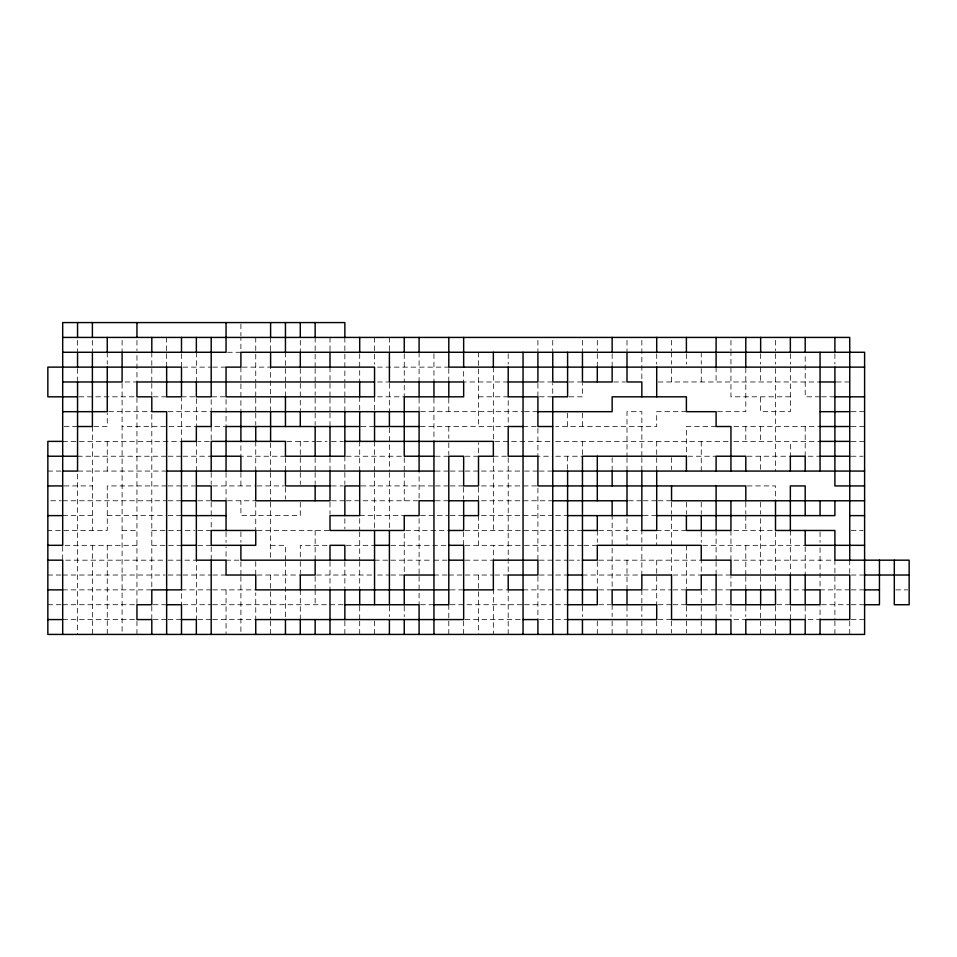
<?xml version="1.0" encoding="UTF-8"?>
<svg xmlns="http://www.w3.org/2000/svg" width="957" height="957" viewBox="0 0 957 957"><rect width="100%" height="100%" fill="white"/><g stroke="black" fill="none" stroke-linecap="round" stroke-linejoin="round"><path stroke-width="0.72" stroke-dasharray="4.79 3.59" d="M227.539 352.272L240.901 352.272L240.901 337.426M182.99 367.129L211.198 367.129M212.681 367.129L226.055 367.129M242.384 367.129L270.604 367.129L270.604 396.82M377.525 367.129L448.797 367.129M125.068 381.975L136.947 381.975L136.947 352.272M377.525 381.975L389.403 381.975M508.203 381.975L463.655 381.975L463.655 368.612M539.389 381.975L552.751 381.975M569.08 381.975L582.454 381.975M613.64 381.975L625.519 381.975M658.189 381.975L820.053 381.975M836.382 381.975L849.744 381.975M79.036 396.82L136.947 396.82M153.287 396.82L166.65 396.82M181.495 396.82L196.352 396.82L196.352 426.523L122.101 426.523M377.525 396.82L404.249 396.82L404.249 383.458M478.5 396.82L508.203 396.82L508.203 426.523L419.094 426.523M539.389 396.82L552.751 396.82L552.751 383.458M569.08 396.82L582.454 396.82L582.454 383.458M790.35 396.82L730.945 396.82L730.945 352.272M820.053 396.82L805.196 396.82L805.196 353.755M821.537 396.82L834.899 396.82M108.739 411.677L151.804 411.677M168.133 411.677L211.198 411.677L211.198 396.82L226.055 396.82L226.055 426.523L211.198 426.523L211.198 441.38L197.836 441.38M420.59 411.677L523.048 411.677M524.532 411.677L537.906 411.677M686.396 411.677L656.705 411.677L656.705 426.523L555.718 426.523M717.583 411.677L745.802 411.677L745.802 367.129M851.24 411.677L864.602 411.677M64.191 426.523L77.553 426.523M93.882 426.523L107.256 426.523L107.256 413.161M361.184 426.523L374.546 426.523M523.048 426.523L537.906 426.523L537.906 456.226L552.751 456.226M716.099 426.523L686.396 426.523L686.396 456.226M733.923 426.523L820.053 426.523M851.24 426.523L864.602 426.523M62.695 441.38L181.495 441.38L181.495 398.315M286.933 441.38L315.152 441.38M316.635 441.38L327.031 441.38M331.481 441.38L343.36 441.38M494.841 441.38L552.751 441.38M555.718 441.38L729.461 441.38M733.923 441.38L820.053 441.38M851.24 441.38L864.602 441.38M77.553 456.226L166.65 456.226M168.133 456.226L181.495 456.226M182.99 456.226L211.198 456.226M285.449 456.226L240.901 456.226L240.901 441.38M346.338 456.226L404.249 456.226M435.435 456.226L448.797 456.226M465.138 456.226L478.5 456.226L478.5 442.864M493.345 456.226L508.203 456.226M555.718 456.226L582.454 456.226M687.88 456.226L716.099 456.226M747.285 456.226L790.35 456.226L790.35 441.38M808.175 456.226L820.053 456.226M851.24 456.226L863.118 456.226M47.85 471.071L61.212 471.071M166.65 471.071L77.553 471.071L77.553 634.419M435.435 471.071L448.797 471.071M450.28 471.071L463.655 471.071M465.138 471.071L478.5 471.071M481.467 471.071L523.048 471.071M524.532 471.071L537.906 471.071M539.389 471.071L552.751 471.071M64.191 485.929L92.398 485.929M166.65 485.929L107.256 485.929L107.256 530.477L47.85 530.477M168.133 485.929L181.495 485.929M182.99 485.929L194.869 485.929M212.681 485.929L255.746 485.929M257.23 485.929L283.966 485.929M331.481 485.929L343.36 485.929M361.184 485.929L433.952 485.929M435.435 485.929L448.797 485.929M450.28 485.929L463.655 485.929M481.467 485.929L537.906 485.929L537.906 560.18M747.285 485.929L775.505 485.929L775.505 500.774M50.817 500.774L61.212 500.774M62.695 500.774L166.65 500.774M168.133 500.774L181.495 500.774M197.836 500.774L209.715 500.774M227.539 500.774L255.746 500.774M331.481 500.774L344.855 500.774M346.338 500.774L419.094 500.774L419.094 472.555M435.435 500.774L448.797 500.774M481.467 500.774L552.751 500.774M628.486 500.774L641.848 500.774M643.331 500.774L656.705 500.774M658.189 500.774L671.551 500.774M62.695 515.62L92.398 515.62M107.256 515.62L166.65 515.62M168.133 515.62L181.495 515.62M359.7 515.62L404.249 515.62M420.59 515.62L448.797 515.62M450.28 515.62L463.655 515.62M481.467 515.62L552.751 515.62M555.718 515.62L567.597 515.62M643.331 515.62L656.705 515.62M122.101 530.477L136.947 530.477M151.804 530.477L194.869 530.477M197.836 530.477L211.198 530.477L211.198 518.598M257.23 530.477L329.998 530.477M405.732 530.477L448.797 530.477M465.138 530.477L552.751 530.477M555.718 530.477L567.597 530.477M569.08 530.477L582.454 530.477M598.783 530.477L641.848 530.477L641.848 542.356M686.396 530.477L656.705 530.477L656.705 545.323M733.923 530.477L775.505 530.477M851.24 530.477L863.118 530.477M136.947 545.323L62.695 545.323L62.695 560.18L166.65 560.18M151.804 545.323L181.495 545.323M197.836 545.323L211.198 545.323M270.604 545.323L285.449 545.323L285.449 560.18M327.031 545.323L300.295 545.323L300.295 560.18M346.338 545.323L374.546 545.323M390.887 545.323L448.797 545.323M465.138 545.323L523.048 545.323M524.532 545.323L552.751 545.323M555.718 545.323L567.597 545.323M569.08 545.323L582.454 545.323M583.937 545.323L597.3 545.323M702.737 545.323L805.196 545.323M168.133 560.18L196.352 560.18L196.352 619.574M374.546 560.18L389.403 560.18M390.887 560.18L432.468 560.18M433.952 560.18L448.797 560.18M465.138 560.18L493.345 560.18L493.345 545.323M539.389 560.18L552.751 560.18M555.718 560.18L567.597 560.18M569.08 560.18L579.475 560.18M598.783 560.18L701.254 560.18L701.254 573.542M733.923 560.18L834.899 560.18L834.899 573.542M47.85 575.025L61.212 575.025M62.695 575.025L165.166 575.025M168.133 575.025L181.495 575.025M182.99 575.025L211.198 575.025M212.681 575.025L226.055 575.025M257.23 575.025L300.295 575.025M316.635 575.025L374.546 575.025M377.525 575.025L389.403 575.025M390.887 575.025L404.249 575.025L404.249 531.96M433.952 575.025L447.314 575.025M448.797 575.025L463.655 575.025M465.138 575.025L493.345 575.025M494.841 575.025L508.203 575.025L508.203 561.663M539.389 575.025L552.751 575.025M555.718 575.025L567.597 575.025M582.454 575.025L641.848 575.025L641.848 546.806M673.034 575.025L701.254 575.025M717.583 575.025L730.945 575.025M851.24 575.025L864.602 575.025M62.695 589.871L151.804 589.871L151.804 413.161M211.198 589.871L181.495 589.871L181.495 604.728M212.681 589.871L255.746 589.871M450.28 589.871L463.655 589.871M523.048 589.871L552.751 589.871M555.718 589.871L567.597 589.871M598.783 589.871L612.145 589.871L612.145 515.62M643.331 589.871L671.551 589.871M673.034 589.871L686.396 589.871M702.737 589.871L716.099 589.871M717.583 589.871L730.945 589.871L730.945 576.509M776.988 589.871L805.196 589.871M849.744 589.871L820.053 589.871L820.053 546.806M851.24 589.871L864.602 589.871M895.788 589.871L907.667 589.871M47.85 604.728L61.212 604.728M62.695 604.728L136.947 604.728L136.947 398.315M153.287 604.728L166.65 604.728M182.99 604.728L211.198 604.728M212.681 604.728L343.36 604.728M420.59 604.728L433.952 604.728M450.28 604.728L523.048 604.728M524.532 604.728L552.751 604.728M555.718 604.728L567.597 604.728M598.783 604.728L610.662 604.728M658.189 604.728L671.551 604.728M673.034 604.728L686.396 604.728M717.583 604.728L730.945 604.728M776.988 604.728L790.35 604.728M821.537 604.728L849.744 604.728M851.24 604.728L864.602 604.728M62.695 619.574L136.947 619.574M153.287 619.574L166.65 619.574M168.133 619.574L181.495 619.574M197.836 619.574L211.198 619.574M212.681 619.574L255.746 619.574L255.746 592.85M465.138 619.574L523.048 619.574M539.389 619.574L552.751 619.574M555.718 619.574L567.597 619.574M658.189 619.574L671.551 619.574M733.923 619.574L745.802 619.574M808.175 619.574L820.053 619.574L820.053 606.212M851.24 619.574L864.602 619.574M849.744 560.18L849.744 575.025M849.744 621.057L849.744 634.419M834.899 353.755L834.899 364.15M834.899 576.509L834.899 619.574M834.899 621.057L834.899 634.419M820.053 531.96L820.053 542.356M805.196 426.523L805.196 456.226M805.196 546.806L805.196 575.025M805.196 606.212L805.196 619.574M790.35 353.755L790.35 364.15M790.35 367.129L790.35 411.677L760.648 411.677L760.648 396.82M790.35 530.477L790.35 575.025M790.35 606.212L790.35 619.574M775.505 340.393L775.505 350.788M775.505 353.755L775.505 364.15M775.505 368.612L775.505 471.071M775.505 531.96L775.505 575.025M775.505 576.509L775.505 589.871M775.505 606.212L775.505 619.574M775.505 621.057L775.505 634.419M760.648 353.755L760.648 364.15M760.648 367.129L760.648 381.975M760.648 426.523L760.648 441.38M760.648 456.226L760.648 471.071M760.648 502.258L760.648 514.136M760.648 518.598L760.648 575.025M760.648 576.509L760.648 589.871M760.648 604.728L760.648 619.574M760.648 621.057L760.648 634.419M745.802 426.523L745.802 441.38M745.802 502.258L745.802 514.136M745.802 515.62L745.802 530.477M745.802 545.323L745.802 575.025M745.802 576.509L745.802 589.871M745.802 606.212L745.802 616.607M730.945 340.393L730.945 350.788M730.945 530.477L730.945 560.18M730.945 606.212L730.945 616.607M716.099 367.129L716.099 381.975M716.099 530.477L716.099 560.18M716.099 561.663L716.099 575.025M716.099 606.212L716.099 619.574M701.254 352.272L701.254 364.15M701.254 368.612L701.254 381.975M701.254 441.38L701.254 471.071M701.254 502.258L701.254 514.136M701.254 531.96L701.254 542.356M701.254 589.871L701.254 604.728M701.254 606.212L701.254 619.574M701.254 621.057L701.254 634.419M686.396 353.755L686.396 364.15M686.396 502.258L686.396 514.136M686.396 545.323L686.396 588.388M686.396 606.212L686.396 616.607M686.396 621.057L686.396 632.936M671.551 340.393L671.551 350.788M671.551 352.272L671.551 364.15M671.551 368.612L671.551 381.975M671.551 457.709L671.551 469.588M671.551 502.258L671.551 514.136M671.551 515.62L671.551 575.025M671.551 621.057L671.551 632.936M656.705 353.755L656.705 364.15M656.705 441.38L656.705 454.742M656.705 457.709L656.705 471.071M656.705 560.18L656.705 575.025M656.705 576.509L656.705 604.728M656.705 621.057L656.705 634.419M641.848 340.393L641.848 381.975M641.848 456.226L641.848 411.677L627.002 411.677L627.002 456.226M641.848 457.709L641.848 471.071M641.848 589.871L641.848 604.728M641.848 606.212L641.848 616.607M641.848 621.057L641.848 634.419M627.002 340.393L627.002 350.788M627.002 457.709L627.002 471.071M627.002 518.598L627.002 545.323M627.002 560.18L627.002 589.871M627.002 606.212L627.002 616.607M627.002 621.057L627.002 634.419M612.145 353.755L612.145 367.129M612.145 457.709L612.145 471.071M612.145 604.728L612.145 616.607M612.145 621.057L612.145 634.419M597.3 340.393L597.3 350.788M597.3 353.755L597.3 367.129M597.3 530.477L597.3 542.356M597.3 561.663L597.3 589.871M597.3 621.057L597.3 634.419M582.454 340.393L582.454 350.788M582.454 413.161L582.454 426.523M582.454 441.38L582.454 454.742M582.454 606.212L582.454 616.607M567.597 413.161L567.597 426.523M567.597 456.226L567.597 471.071M552.751 340.393L552.751 350.788M537.906 340.393L537.906 350.788M537.906 383.458L537.906 396.82M537.906 576.509L537.906 619.574M508.203 353.755L508.203 364.15M508.203 457.709L508.203 560.18M508.203 634.419L508.203 589.871L493.345 589.871L493.345 634.419M493.345 367.129L493.345 441.38M493.345 457.709L493.345 530.477M478.5 352.272L478.5 426.523M478.5 487.412L478.5 500.774M478.5 515.62L478.5 545.323M478.5 575.025L478.5 634.419M463.655 487.412L463.655 499.291M463.655 531.96L463.655 545.323M463.655 621.057L463.655 634.419M448.797 368.612L448.797 381.975M448.797 398.315L448.797 411.677M448.797 426.523L448.797 438.402M448.797 442.864L448.797 454.742M448.797 604.728L448.797 619.574M448.797 621.057L448.797 634.419M433.952 353.755L433.952 381.975M433.952 398.315L433.952 441.38M419.094 352.272L419.094 381.975M419.094 398.315L419.094 411.677M419.094 518.598L419.094 575.025M419.094 576.509L419.094 604.728M404.249 353.755L404.249 381.975M404.249 457.709L404.249 471.071M404.249 472.555L404.249 500.774M404.249 606.212L404.249 616.607M389.403 337.426L389.403 352.272M389.403 383.458L389.403 411.677M389.403 428.006L389.403 471.071M389.403 472.555L389.403 530.477M389.403 606.212L389.403 616.607M374.546 337.426L374.546 364.15M374.546 396.82L374.546 411.677M374.546 441.38L374.546 471.071M374.546 472.555L374.546 530.477M374.546 621.057L374.546 634.419M359.7 353.755L359.7 381.975M359.7 396.82L359.7 411.677M359.7 441.38L359.7 471.071M359.7 518.598L359.7 530.477M359.7 531.96L359.7 560.18M359.7 561.663L359.7 589.871M359.7 606.212L359.7 619.574M359.7 621.057L359.7 634.419M344.855 337.426L344.855 381.975M344.855 383.458L344.855 396.82M344.855 398.315L344.855 411.677M344.855 456.226L344.855 471.071M344.855 472.555L344.855 484.445M344.855 518.598L344.855 528.994M344.855 561.663L344.855 588.388M344.855 621.057L344.855 634.419M329.998 337.426L329.998 352.272M329.998 367.129L329.998 380.491M329.998 383.458L329.998 396.82M329.998 398.315L329.998 411.677M329.998 413.161L329.998 426.523M329.998 457.709L329.998 471.071M329.998 502.258L329.998 514.136M329.998 561.663L329.998 589.871M315.152 337.426L315.152 367.129M315.152 368.612L315.152 381.975M315.152 383.458L315.152 395.337M315.152 398.315L315.152 410.194M315.152 413.161L315.152 425.04M315.152 457.709L315.152 471.071M315.152 472.555L315.152 484.445M315.152 530.477L315.152 560.18M315.152 576.509L315.152 588.388M315.152 589.871L315.152 604.728M300.295 340.393L300.295 352.272M300.295 368.612L300.295 381.975M300.295 383.458L300.295 411.677M300.295 441.38L300.295 454.742M300.295 457.709L300.295 471.071M300.295 472.555L300.295 484.445M300.295 502.258L300.295 515.62L240.901 515.62L240.901 500.774M300.295 561.663L300.295 573.542M300.295 589.871L300.295 619.574M285.449 352.272L285.449 367.129M285.449 368.612L285.449 381.975M285.449 383.458L285.449 396.82M285.449 457.709L285.449 471.071M285.449 487.412L285.449 499.291M285.449 561.663L285.449 619.574M270.604 337.426L270.604 352.272M270.604 398.315L270.604 411.677M270.604 442.864L270.604 471.071M270.604 472.555L270.604 500.774M270.604 502.258L270.604 560.18M270.604 575.025L270.604 619.574M270.604 621.057L270.604 634.419M255.746 337.426L255.746 381.975M255.746 383.458L255.746 396.82M255.746 398.315L255.746 411.677M255.746 413.161L255.746 425.04M255.746 441.38L255.746 471.071M255.746 502.258L255.746 530.477M255.746 561.663L255.746 575.025M240.901 324.064L240.901 335.943M240.901 367.129L240.901 411.677M240.901 472.555L240.901 485.929M240.901 531.96L240.901 542.356M240.901 575.025L240.901 560.18L226.055 560.18L226.055 546.806M240.901 576.509L240.901 634.419M226.055 472.555L226.055 500.774M226.055 531.96L226.055 542.356M226.055 589.871L226.055 634.419M211.198 472.555L211.198 484.445M211.198 502.258L211.198 515.62M211.198 546.806L211.198 560.18M196.352 352.272L196.352 381.975M196.352 441.38L196.352 471.071M181.495 353.755L181.495 367.129M166.65 337.426L166.65 350.788M166.65 353.755L166.65 367.129M151.804 352.272L151.804 367.129M151.804 368.612L151.804 381.975M151.804 383.458L151.804 395.337M151.804 606.212L151.804 619.574M136.947 340.393L136.947 350.788M136.947 621.057L136.947 634.419M122.101 340.393L122.101 352.272M122.101 383.458L122.101 634.419M107.256 352.272L107.256 364.15M107.256 441.38L107.256 471.071M107.256 545.323L107.256 634.419M92.398 340.393L92.398 350.788M92.398 426.523L92.398 530.477M92.398 545.323L92.398 634.419M77.553 340.393L77.553 350.788M77.553 368.612L77.553 380.491"/><path stroke-width="1.44" d="M62.695 337.426L849.744 337.426L849.744 560.18M62.695 352.272L226.055 352.272L226.055 322.581M864.602 367.129L448.797 367.129L448.797 337.426M62.695 381.975L122.101 381.975L122.101 352.272M374.546 381.975L136.947 381.975L136.947 396.82L151.804 396.82L151.804 411.677L166.65 411.677L166.65 634.419M508.203 381.975L537.906 381.975L537.906 352.272M567.597 381.975L552.751 381.975L552.751 352.272M820.053 381.975L834.899 381.975M77.553 396.82L47.85 396.82L47.85 367.129L181.495 367.129L181.495 396.82L166.65 396.82L166.65 367.129M834.899 396.82L864.602 396.82M62.695 411.677L107.256 411.677L107.256 367.129M537.906 411.677L612.145 411.677L612.145 396.82L686.396 396.82L686.396 411.677L716.099 411.677L716.099 426.523L730.945 426.523L730.945 471.071M820.053 411.677L849.744 411.677M77.553 426.523L92.398 426.523L92.398 352.272M359.7 426.523L226.055 426.523L226.055 471.071M374.546 426.523L419.094 426.523M523.048 426.523L508.203 426.523L508.203 456.226L537.906 456.226L537.906 485.929L745.802 485.929L745.802 500.774M552.751 426.523L537.906 426.523L537.906 396.82L508.203 396.82L508.203 367.129M820.053 426.523L849.744 426.523M62.695 441.38L47.85 441.38L47.85 634.419L864.602 634.419L864.602 352.272L240.901 352.272L240.901 367.129L226.055 367.129L226.055 396.82L374.546 396.82L374.546 367.129L270.604 367.129L270.604 352.272M344.855 441.38L493.345 441.38L493.345 456.226L478.5 456.226L478.5 485.929L463.655 485.929L463.655 456.226L448.797 456.226L448.797 604.728L433.952 604.728M820.053 441.38L849.744 441.38M47.85 456.226L77.553 456.226M211.198 456.226L240.901 456.226L240.901 471.071M433.952 456.226L404.249 456.226L404.249 396.82L463.655 396.82L463.655 381.975L389.403 381.975L389.403 352.272M820.053 456.226L849.744 456.226M62.695 471.071L77.553 471.071L77.553 381.975M166.65 471.071L433.952 471.071M552.751 471.071L864.602 471.071M47.85 485.929L62.695 485.929M196.352 485.929L211.198 485.929L211.198 500.774L226.055 500.774L226.055 530.477M329.998 485.929L285.449 485.929L285.449 471.071M359.7 485.929L344.855 485.929L344.855 515.62M864.602 485.929L834.899 485.929L834.899 367.129M181.495 500.774L196.352 500.774M433.952 500.774L419.094 500.774L419.094 515.62L404.249 515.62L404.249 530.477L329.998 530.477L329.998 515.62L359.7 515.62L359.7 471.071M448.797 500.774L478.5 500.774L478.5 515.62L463.655 515.62M552.751 500.774L627.002 500.774M864.602 500.774L671.551 500.774L671.551 485.929M47.85 515.62L62.695 515.62M181.495 515.62L226.055 515.62M567.597 515.62L641.848 515.62M656.705 515.62L834.899 515.62L834.899 500.774M849.744 515.62L864.602 515.62M448.797 530.477L463.655 530.477L463.655 500.774M582.454 530.477L597.3 530.477L597.3 515.62M47.85 545.323L62.695 545.323L62.695 322.581L344.855 322.581L344.855 337.426M181.495 545.323L196.352 545.323M374.546 545.323L389.403 545.323M448.797 545.323L463.655 545.323L463.655 619.574L255.746 619.574L255.746 634.419M864.602 545.323L805.196 545.323L805.196 530.477M47.85 560.18L62.695 560.18L62.695 634.419M374.546 560.18L240.901 560.18L240.901 545.323M448.797 560.18L463.655 560.18M582.454 560.18L597.3 560.18L597.3 545.323L701.254 545.323L701.254 560.18L730.945 560.18L730.945 575.025L849.744 575.025L849.744 619.574L820.053 619.574L820.053 634.419M433.952 575.025L404.249 575.025L404.249 604.728M567.597 575.025L582.454 575.025M864.602 575.025L909.15 575.025M47.85 589.871L62.695 589.871M448.797 589.871L255.746 589.871L255.746 575.025L226.055 575.025L226.055 560.18L196.352 560.18L196.352 471.071M463.655 589.871L493.345 589.871L493.345 560.18L537.906 560.18L537.906 575.025L508.203 575.025L508.203 589.871L523.048 589.871M567.597 589.871L597.3 589.871L597.3 604.728L567.597 604.728M805.196 589.871L820.053 589.871L820.053 604.728L790.35 604.728L790.35 575.025M864.602 589.871L879.447 589.871M166.65 604.728L181.495 604.728L181.495 634.419M344.855 604.728L419.094 604.728L419.094 634.419M864.602 604.728L879.447 604.728L879.447 560.18M47.85 619.574L62.695 619.574M181.495 619.574L196.352 619.574L196.352 634.419M523.048 619.574L537.906 619.574L537.906 634.419M567.597 619.574L656.705 619.574L656.705 604.728L612.145 604.728L612.145 589.871L641.848 589.871L641.848 575.025L671.551 575.025L671.551 619.574L730.945 619.574L730.945 634.419M894.305 560.18L894.305 604.728L909.15 604.728L909.15 560.18L834.899 560.18L834.899 530.477L775.505 530.477L775.505 500.774M834.899 337.426L834.899 352.272M820.053 352.272L820.053 471.071M820.053 500.774L820.053 515.62M805.196 337.426L805.196 352.272M805.196 471.071L805.196 456.226L790.35 456.226L790.35 471.071M805.196 515.62L805.196 485.929L790.35 485.929L790.35 530.477M805.196 575.025L805.196 604.728M805.196 634.419L805.196 619.574L745.802 619.574L745.802 634.419M790.35 337.426L790.35 352.272M790.35 619.574L790.35 634.419M760.648 337.426L760.648 352.272M760.648 589.871L760.648 604.728M745.802 337.426L745.802 367.129M745.802 471.071L745.802 456.226L716.099 456.226L716.099 471.071M745.802 589.871L745.802 604.728M730.945 500.774L730.945 530.477L686.396 530.477L686.396 515.62M716.099 337.426L716.099 367.129M716.099 485.929L716.099 530.477M716.099 619.574L716.099 634.419M701.254 515.62L701.254 530.477M686.396 337.426L686.396 352.272M686.396 471.071L686.396 456.226L582.454 456.226L582.454 604.728M656.705 337.426L656.705 352.272M656.705 367.129L656.705 396.82M656.705 471.071L656.705 530.477L641.848 530.477L641.848 471.071M641.848 396.82L641.848 381.975L627.002 381.975L627.002 352.272M627.002 471.071L627.002 515.62M627.002 589.871L627.002 604.728M612.145 337.426L612.145 352.272M612.145 367.129L612.145 381.975L582.454 381.975L582.454 352.272M612.145 471.071L612.145 485.929M612.145 500.774L612.145 515.62M597.3 367.129L597.3 381.975M597.3 456.226L597.3 500.774M582.454 619.574L582.454 634.419M567.597 352.272L567.597 396.82L552.751 396.82L552.751 634.419M567.597 471.071L567.597 634.419M523.048 352.272L523.048 634.419M493.345 352.272L493.345 367.129M463.655 337.426L463.655 367.129M448.797 381.975L448.797 396.82M433.952 381.975L433.952 396.82M433.952 441.38L433.952 634.419M419.094 337.426L419.094 352.272M419.094 381.975L419.094 396.82M419.094 471.071L419.094 411.677L211.198 411.677L211.198 426.523L196.352 426.523L196.352 441.38L181.495 441.38L181.495 589.871L151.804 589.871L151.804 604.728L136.947 604.728L136.947 619.574L151.804 619.574L151.804 634.419M404.249 337.426L404.249 352.272M404.249 619.574L404.249 634.419M389.403 411.677L389.403 426.523M389.403 530.477L389.403 604.728M389.403 619.574L389.403 634.419M374.546 411.677L374.546 441.38M374.546 530.477L374.546 604.728M359.7 337.426L359.7 352.272M359.7 381.975L359.7 396.82M359.7 411.677L359.7 441.38M359.7 589.871L359.7 604.728M344.855 411.677L344.855 456.226L285.449 456.226L285.449 441.38L211.198 441.38L211.198 471.071M344.855 560.18L344.855 545.323L329.998 545.323L329.998 560.18M344.855 589.871L344.855 619.574M329.998 352.272L329.998 367.129M329.998 426.523L329.998 456.226M329.998 471.071L329.998 500.774L255.746 500.774L255.746 471.071M329.998 589.871L329.998 634.419M315.152 322.581L315.152 337.426M315.152 426.523L315.152 456.226M315.152 485.929L315.152 500.774M315.152 560.18L315.152 575.025L300.295 575.025L300.295 589.871M315.152 619.574L315.152 634.419M300.295 322.581L300.295 337.426M300.295 352.272L300.295 367.129M300.295 411.677L300.295 426.523M300.295 619.574L300.295 634.419M285.449 322.581L285.449 352.272M285.449 396.82L285.449 426.523M285.449 619.574L285.449 634.419M270.604 322.581L270.604 337.426M270.604 411.677L270.604 441.38M255.746 426.523L255.746 441.38M240.901 411.677L240.901 441.38M211.198 337.426L211.198 396.82L196.352 396.82L196.352 381.975M211.198 560.18L211.198 634.419M196.352 337.426L196.352 352.272M181.495 337.426L181.495 352.272M151.804 337.426L151.804 352.272M136.947 322.581L136.947 337.426M107.256 337.426L107.256 352.272M92.398 322.581L92.398 337.426M77.553 322.581L77.553 337.426M77.553 352.272L77.553 367.129M255.746 530.477L211.198 530.477L211.198 545.323L255.746 545.323L255.746 530.477M716.099 575.025L701.254 575.025L701.254 589.871L686.396 589.871L686.396 604.728L716.099 604.728L716.099 575.025M775.505 589.871L730.945 589.871L730.945 604.728L775.505 604.728L775.505 589.871"/></g></svg>
